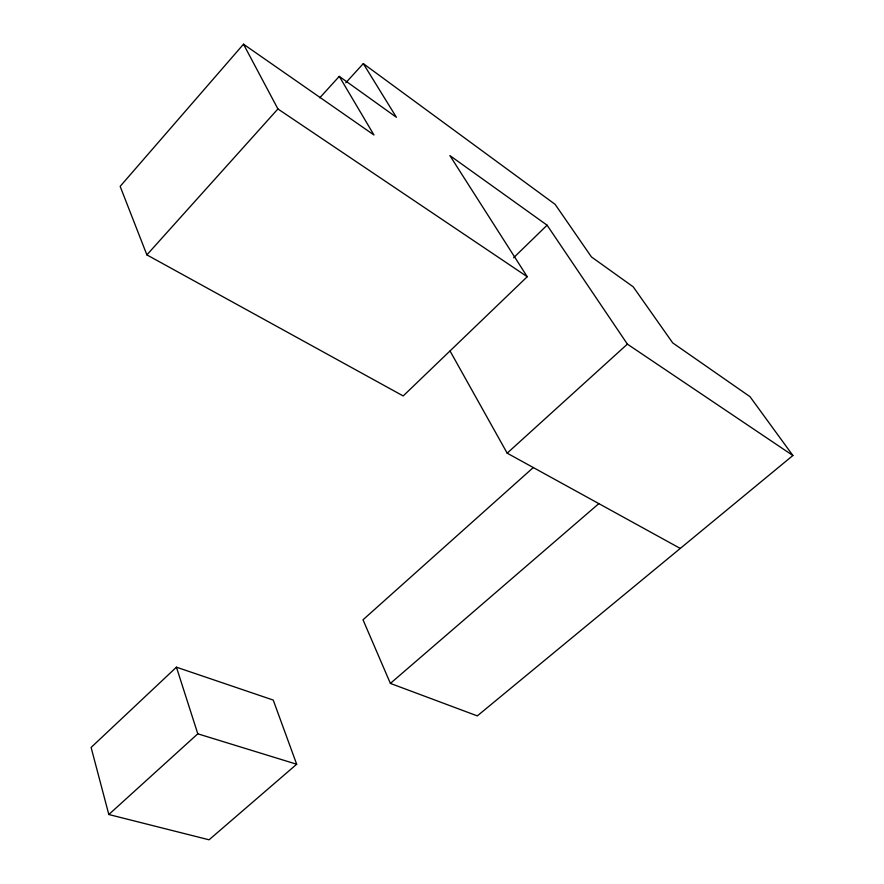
<?xml version="1.0" encoding="UTF-8"?>
<svg xmlns="http://www.w3.org/2000/svg" width="884" height="884" viewBox="0 0 884 884"><rect width="100%" height="100%" fill="white"/><g stroke="black" fill="none" stroke-linecap="round" stroke-linejoin="round"><path stroke-width="1.33" d="M319.776 97.815L339.257 76.378L373.965 134.998L243.498 44.2L120.158 186.38L146.877 254.879L403.192 395.944L527.229 276.725L449.879 155.573L547.097 225.188L627.386 344.13L792.893 455.514L477.316 715.885L390.385 683.409L363.015 619.783L533.306 467.526M146.877 254.879L277.919 108.953L243.498 44.2M345.754 82.831L363.302 63.615L555.13 204.359L591.429 256.924L633.231 286.847L672.702 342.882L750.019 396.695L792.893 455.514M513.582 257.774L547.097 225.188M176.435 667.188L91.107 747.444L108.82 814.518L209.066 839.8L296.681 764.24L273.222 700.062L176.435 667.188L197.795 733.808L296.681 764.24M108.82 814.518L197.795 733.808M450.078 351.047L507.173 453.172L627.386 344.13M390.385 683.409L598.844 503.615M507.173 453.172L680.271 548.434M277.919 108.953L527.229 276.725M339.257 76.378L396.408 117.296L363.302 63.615"/></g></svg>
